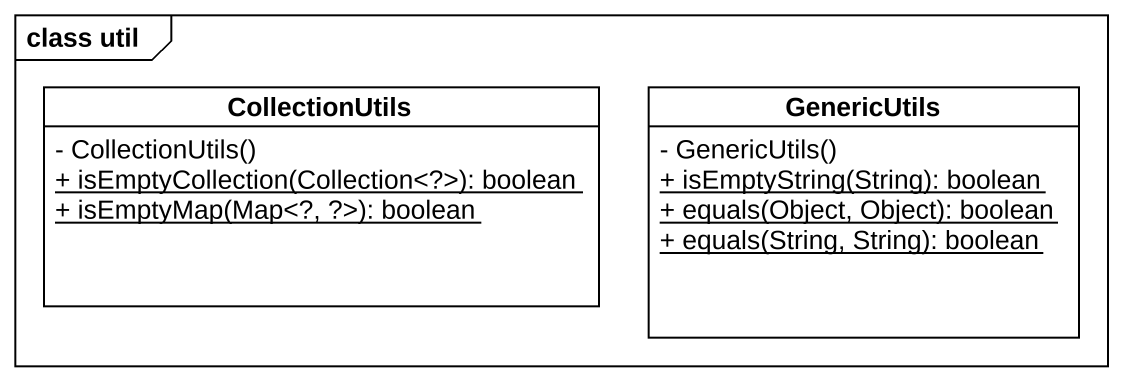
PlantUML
@startuml
mainframe class util
hide circle
hide empty members
skinparam classAttributeIconSize 0
class CollectionUtils {
  - CollectionUtils()
  {static} + isEmptyCollection(Collection<?>): boolean
  {static} + isEmptyMap(Map<?, ?>): boolean
}
class GenericUtils {
  - GenericUtils()
  {static} + isEmptyString(String): boolean
  {static} + equals(Object, Object): boolean
  {static} + equals(String, String): boolean
}
@enduml
